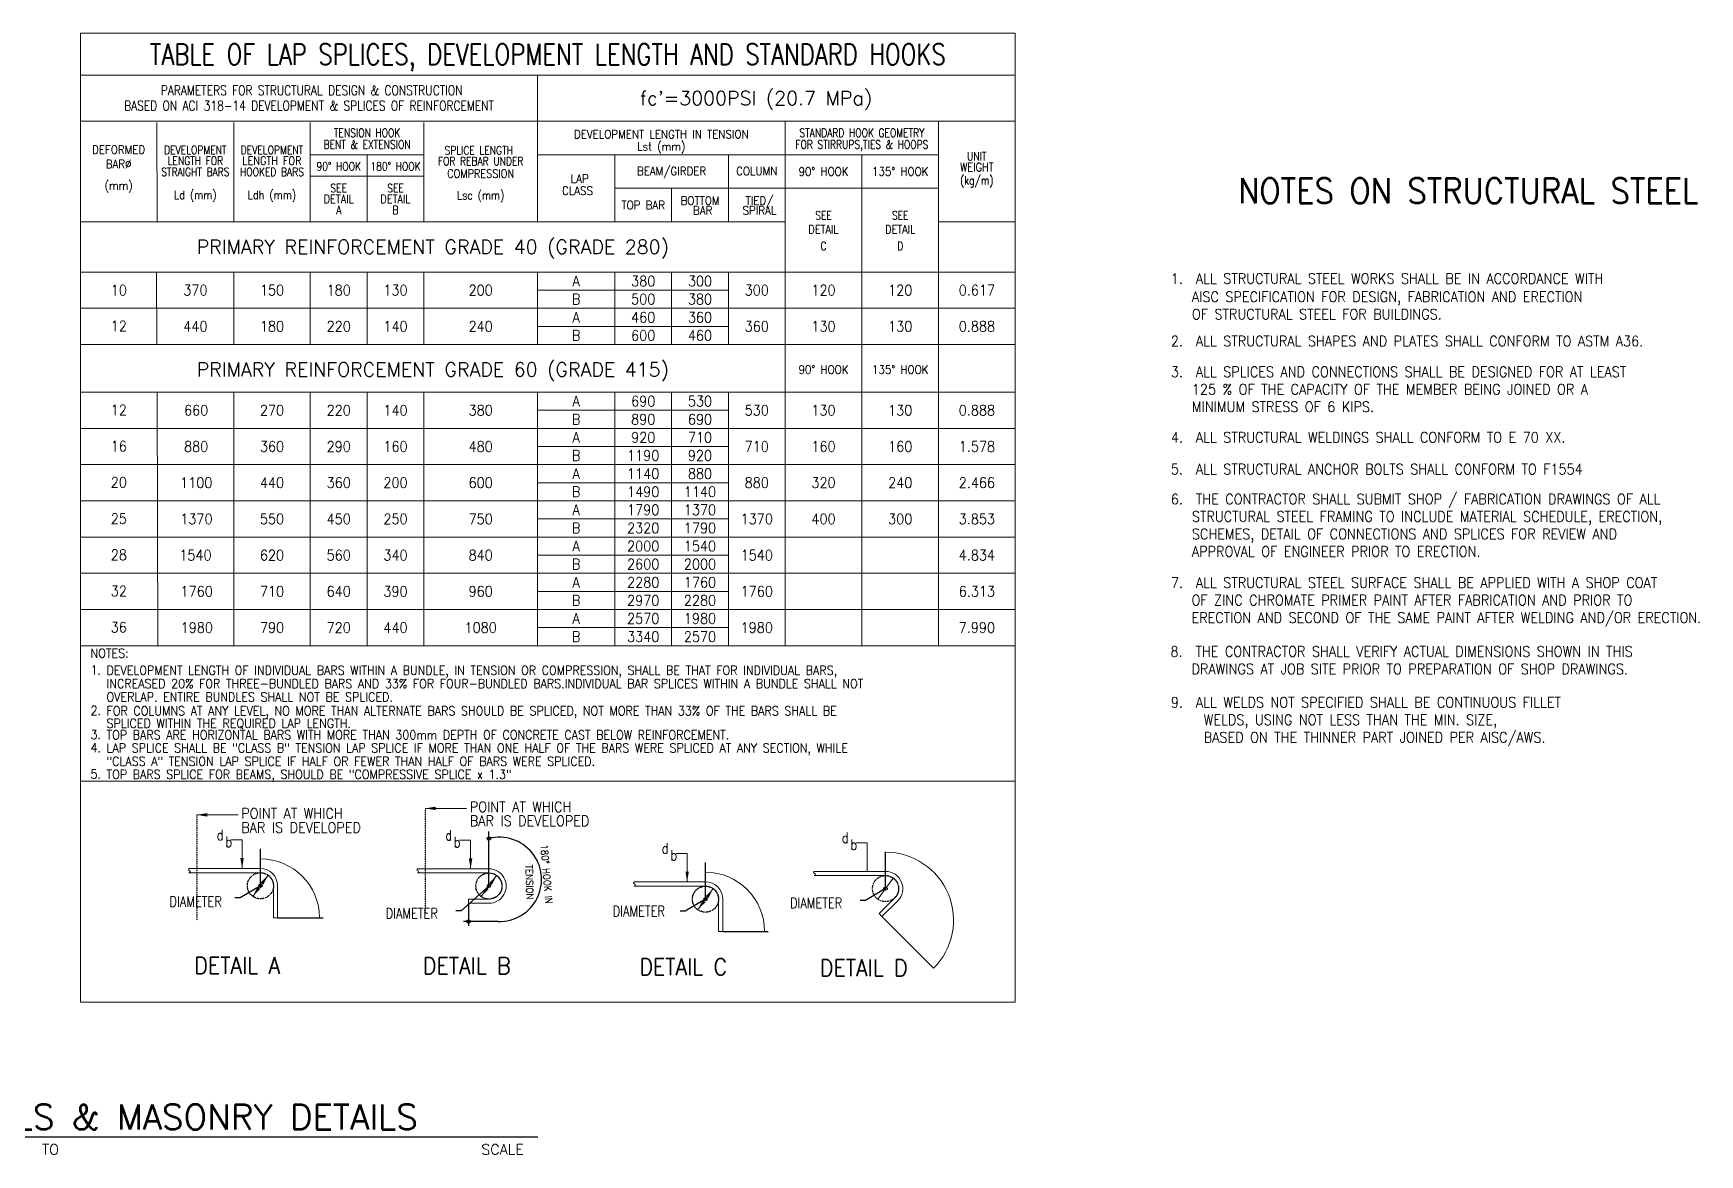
# Model space of a CAD drawing. Header units: millimetres. Extents: x 0 to 38473, y 0 to 21969.
# Drawn here: x 20781 to 36930, y 150 to 11016 of the extents above; entities that cross this region are included whole.
import ezdxf
from ezdxf.enums import TextEntityAlignment as Align

# ---------------------------------------------------------------- set-up
doc = ezdxf.new("R2010")
doc.units = ezdxf.units.MM
doc.linetypes.add('HIDDEN', pattern=[0.375, 0.25, -0.125])
for name, color, linetype in [('1R', 1, 'Continuous'), ('6M', 6, 'Continuous'), ('DIM', 8, 'Continuous'), ('TG', 3, 'Continuous'), ('title', 3, 'Continuous')]:
    doc.layers.add(name, color=color, linetype=linetype)
doc.layers.add('2Y', color=3, linetype='Continuous', lineweight=9)
doc.layers.add('ST-DIM_E', color=250, linetype='Continuous', lineweight=13)
doc.styles.add('100CL', font='romans.shx', dxfattribs={"height": 250})
doc.styles.add('240CL', font='ROMANS.shx', dxfattribs={"height": 0.6})
doc.styles.add('Dimension Text', font='simplex.shx')
doc.styles.add('ROMANS', font='romans.shx', dxfattribs={"width": 0.8})
doc.dimstyles.new('Dim100', dxfattribs={"dimtxt": 0.2, "dimasz": 0.1, "dimexe": 0.1, "dimexo": 0.1, "dimgap": 0.1, "dimtad": 1, "dimzin": 0, "dimdsep": 46, "dimtxsty": 'Dimension Text', "dimblk": 'ARCHTICK', "dimcen": 0.1, "dimdle": 0.1, "dimclrd": 1, "dimclre": 1, "dimclrt": 4, "dimadec": 0, "dimazin": 0, "dimtfac": 1, "dimtix": 1, "dimtmove": 1, "dimatfit": 3, "dimfxl": 1, "dimtolj": 1, "dimtzin": 0, "dimarcsym": 0})
doc.dimstyles.new('DIM150', dxfattribs={"dimscale": 150, "dimtxt": 2.5, "dimasz": 2.5, "dimexe": 1, "dimexo": 1, "dimgap": 1, "dimtad": 1, "dimdec": 0, "dimzin": 0, "dimdsep": 46, "dimtxsty": 'ROMANS', "dimblk": 'DIM1', "dimcen": 1, "dimclrd": 8, "dimclre": 8, "dimclrt": 3, "dimadec": 0, "dimazin": 0, "dimtfac": 1, "dimtdec": 0, "dimtofl": 0, "dimtmove": 0, "dimatfit": 3, "dimfxl": 1, "dimtolj": 1, "dimtzin": 0, "dimarcsym": 0})

# ---------------------------------------------------------------- blocks, each defined once
blk = doc.blocks.new('_ArchTick')
at = {"color": 0, "linetype": 'ByBlock', "const_width": 0.15}
blk.add_lwpolyline([(-0.5, -0.5), (0.5, 0.5)], dxfattribs=at)
blk = doc.blocks.new('*D79')
at = {"color": 1, "lineweight": -2, "transparency": 16777216}
blk.add_line((463612, -65959), (463942, -66289), dxfattribs=at)
blk.add_arc((462217, -64564), 2439, 315, 90, dxfattribs=at)
at = {"layer": 'Defpoints', "color": 0, "transparency": 16777216}
for p in [(462217, -62111), (462217, -63431), (462088, -64435), (464656, -64564), (463612, -65959)]:
    blk.add_point(p, dxfattribs=at)
at = {"color": 1, "lineweight": -2, "transparency": 16777216, "xscale": 0.1, "yscale": 0.1, "zscale": 0.1}
for p, rotation in [((462217, -62125), 179.9999999999993), ((463942, -66289), 225.0000000000259)]:
    blk.add_blockref('_ArchTick', p, dxfattribs=dict(at, rotation=rotation))
at = {"color": 4, "transparency": 16777216, "insert": (464471, -63630), "char_height": 0.2, "attachment_point": 5, "rotation": 292.5, "style": 'Dimension Text'}
blk.add_mtext('\\A1;135%%D HOOK', dxfattribs=at)
blk = doc.blocks.new('DIM1')
at = {"color": 0}
blk.add_line((-1, 0), (0.5, 0), dxfattribs=at)
at = {"color": 3}
blk.add_circle((0, 0), 0.25, dxfattribs=at)
blk = doc.blocks.new('*D80')
at = {"layer": '1R', "color": 1, "lineweight": -2, "transparency": 16777216}
blk.add_arc((439779, -64485), 2121, 0, 90, dxfattribs=at)
at = {"layer": 'Defpoints', "color": 0, "transparency": 16777216}
for p in [(439779, -62009), (439779, -63329), (441615, -63424), (440397, -64485), (443104, -64485)]:
    blk.add_point(p, dxfattribs=at)
at = {"layer": '1R', "color": 1, "lineweight": -2, "transparency": 16777216, "xscale": 0.1, "yscale": 0.1, "zscale": 0.1}
for p, rotation in [((439779, -62364), 180.0000000000019), ((441900, -64485), 270.0000000000014)]:
    blk.add_blockref('_ArchTick', p, dxfattribs=dict(at, rotation=rotation))
at = {"layer": '1R', "color": 4, "transparency": 16777216, "insert": (441279, -62985), "char_height": 0.2, "attachment_point": 5, "rotation": 315, "style": 'Dimension Text'}
blk.add_mtext('\\A1;90°HOOK IN TENSION', dxfattribs=at)
blk = doc.blocks.new('*D82')
at = {"layer": '1R', "color": 1, "lineweight": -2, "transparency": 16777216}
blk.add_arc((455754, -64966), 2121, 0, 90, dxfattribs=at)
at = {"layer": 'Defpoints', "color": 0, "transparency": 16777216}
for p in [(455754, -62490), (455754, -63811), (457591, -63906), (456372, -64966), (459079, -64966)]:
    blk.add_point(p, dxfattribs=at)
at = {"layer": '1R', "color": 1, "lineweight": -2, "transparency": 16777216, "xscale": 0.1, "yscale": 0.1, "zscale": 0.1}
for p, rotation in [((455754, -62845), 180.0000000000009), ((457875, -64966), 270)]:
    blk.add_blockref('_ArchTick', p, dxfattribs=dict(at, rotation=rotation))
at = {"layer": '1R', "color": 4, "transparency": 16777216, "insert": (457254, -63466), "char_height": 0.2, "attachment_point": 5, "rotation": 315, "style": 'Dimension Text'}
blk.add_mtext('\\A1;90%%D HOOK', dxfattribs=at)
blk = doc.blocks.new('A$Cf5b5c68e')
at = {"color": 2}
for q in [(23898.808, 7719.758), (19854.784, 4569.758)]:
    blk.add_line((19854.784, 7719.758), q, dxfattribs=at)
at = {"layer": '1R'}
for p, q in [((33780.161, -23502.225), (33780.161, -24307.962)), ((26932.361, -24029.429), (28568.587, -24029.429)), ((42907.558, -24510.902), (44543.784, -24510.902)), ((48623.143, -23979.274), (50147.045, -25503.176))]:
    blk.add_line(p, q, dxfattribs=at)
at = {"layer": '1R', "linetype": 'HIDDEN'}
for points in [[(24028.414, -20329.242), (24028.414, -24106.488)], [(32230.912, -20095.871), (32230.912, -23873.117)]]:
    blk.add_lwpolyline(points, dxfattribs=at)
at = {"layer": '1R'}
for points in [[(34516.444, -22882.767), (34516.444, -20931.137)], [(26313.946, -22873.681), (26313.946, -21553.429)], [(42289.143, -23355.154), (42289.143, -22034.901)], [(48752.343, -22975.504), (48752.343, -21655.251)]]:
    blk.add_lwpolyline(points, dxfattribs=at)
at = {"layer": '1R', "linetype": 'HIDDEN'}
for centre in [(26313.946, -22873.681), (34516.444, -22883.81), (48752.343, -22975.504), (42289.143, -23355.154)]:
    blk.add_circle(centre, 468.415, dxfattribs=at)
at = {"layer": '1R'}
for centre in [(26313.946, -22873.681), (34516.444, -22883.81), (42289.143, -23355.154), (48752.343, -22975.504)]:
    blk.add_circle(centre, 56.706, dxfattribs=at)
at = {"layer": '2Y'}
for p, q in [((19854.784, 7719.758), (53404.784, 7719.758)), ((19854.784, 7719.758), (19854.784, -14258.373)), ((19854.784, 7719.758), (19854.784, -14258.373)), ((19854.784, 7719.758), (53404.784, 7719.758)), ((19854.784, 7719.758), (19854.784, -14258.373)), ((53404.784, 7719.758), (53404.784, 6219.758)), ((53404.784, 7719.758), (53404.784, -14258.373)), ((19854.784, 6219.758), (53404.784, 6219.758)), ((53404.784, 6219.758), (19854.784, 6219.758)), ((36257.033, 952.294), (36257.033, 6219.758)), ((19854.784, 4569.758), (53404.784, 4569.758)), ((22606.776, 952.294), (22594.105, 4522.246)), ((25354.784, 952.294), (25354.784, 4522.246)), ((28104.784, 952.294), (28104.784, 4522.246)), ((32180.908, 952.294), (32180.908, 4522.246)), ((45148.029, -14258.373), (45148.029, 4569.758)), ((50654.784, -14258.373), (50654.784, 4569.758)), ((32180.908, 3363.937), (28104.784, 3363.937)), ((30142.846, 952.294), (30142.846, 3363.937)), ((36257.033, 3363.937), (45148.029, 3363.937)), ((39033.842, 952.294), (39033.842, 3363.937)), ((43109.966, 952.294), (43109.966, 3363.937)), ((50654.784, 3363.937), (45148.029, 3363.937)), ((47901.406, -14258.373), (47901.406, 3363.937)), ((28104.784, 2598.219), (32180.908, 2598.219)), ((32180.908, 952.294), (32180.908, 2158.116)), ((39033.842, 2158.116), (50654.784, 2158.116)), ((41071.904, 952.294), (41071.904, 2158.116)), ((19854.784, 952.294), (45148.029, 952.294)), ((50654.784, 952.294), (53404.784, 952.294)), ((19854.784, -847.706), (53404.784, -847.706)), ((22595.161, -3447.706), (22585.932, -847.706)), ((25354.784, -3447.706), (25354.784, -847.706)), ((28104.784, -3447.706), (28104.784, -847.706)), ((30142.846, -3447.706), (30142.846, -847.706)), ((32180.908, -3447.706), (32180.908, -847.706)), ((36257.033, -3447.706), (36257.033, -847.706)), ((39033.842, -3447.706), (39033.842, -847.706)), ((41071.904, -3447.706), (41071.904, -847.706)), ((43109.966, -3447.706), (43109.966, -847.706)), ((19854.784, -2147.706), (53404.784, -2147.706)), ((19854.784, -3447.706), (53404.784, -3447.706)), ((19854.784, -3447.706), (53404.784, -3447.706)), ((19854.784, -5158.373), (53404.784, -5158.373)), ((22635.128, -14258.373), (22602.828, -5158.373)), ((25354.784, -14258.373), (25354.784, -5158.373)), ((28104.784, -14258.373), (28104.784, -5158.373)), ((30142.846, -14258.373), (30142.846, -5158.373)), ((32180.908, -14258.373), (32180.908, -5158.373)), ((36257.033, -14258.373), (36257.033, -5158.373)), ((39033.842, -14258.373), (39033.842, -5158.373)), ((41071.904, -14258.373), (41071.904, -5158.373)), ((43109.966, -14258.373), (43109.966, -5158.373)), ((19854.784, -6458.373), (53404.784, -6458.373)), ((19854.784, -7758.373), (53404.784, -7758.373)), ((19854.784, -9058.373), (53404.784, -9058.373)), ((19854.784, -10358.373), (53404.784, -10358.373)), ((19854.784, -11658.373), (53404.784, -11658.373)), ((19854.784, -12958.373), (53404.784, -12958.373)), ((53404.784, -14258.373), (19854.784, -14258.373)), ((53404.784, -14258.373), (19854.784, -14258.373)), ((19854.784, -14258.373), (19854.784, -27049.617)), ((53404.784, -14258.373), (53404.784, -27049.617)), ((53404.784, -19114.664), (19854.784, -19114.664)), ((26313.946, -22405.267), (23747.433, -22405.267)), ((26313.946, -22255.267), (23752.87, -22255.267)), ((34516.444, -22415.396), (31949.93, -22415.396)), ((34516.444, -22265.396), (31955.368, -22265.396)), ((48752.343, -22507.09), (46185.83, -22507.09)), ((48752.343, -22357.09), (46191.267, -22357.09)), ((42289.143, -22886.74), (39722.63, -22886.74)), ((42289.143, -22736.74), (39728.067, -22736.74)), ((49083.562, -23306.723), (48517.077, -23873.208)), ((48517.077, -23873.208), (48623.143, -23979.274)), ((49189.628, -23412.789), (48623.143, -23979.274)), ((53404.784, -27049.617), (19854.784, -27049.617))]:
    blk.add_line(p, q, dxfattribs=at)
at = {"layer": '2Y', "color": 8}
for p, q in [((36257.033, -1497.706), (43109.966, -1497.706)), ((36257.033, -2797.706), (43109.966, -2797.706)), ((36257.033, -5808.373), (43109.966, -5808.373)), ((36257.033, -7108.373), (43109.966, -7108.373)), ((36257.033, -8408.373), (43109.966, -8408.373)), ((36257.033, -9708.373), (43109.966, -9708.373)), ((36257.033, -11008.373), (43109.966, -11008.373)), ((36257.033, -12308.373), (43109.966, -12308.373)), ((36257.033, -13608.373), (43109.966, -13608.373))]:
    blk.add_line(p, q, dxfattribs=at)
at = {"layer": '2Y'}
for points in [[(26782.361, -22873.681), (26782.361, -24029.429), (26932.361, -24029.429), (26932.361, -22873.681)], [(34516.444, -23352.225), (33780.161, -23352.225), (33780.161, -23502.225), (34516.444, -23502.225)], [(42757.558, -23355.154), (42757.558, -24510.902), (42907.558, -24510.902), (42907.558, -23355.154)]]:
    blk.add_lwpolyline(points, dxfattribs=at)
for centre, radius, start, end in [((23771.915, -22290.364), 39.931, 118.48515003, 245.58481406), ((23753.96, -22366.254), 39.556, 260.50196492, 87.90048749), ((26313.946, -22873.681), 618.415, 0, 90), ((26313.946, -22873.681), 468.415, 0, 90), ((31974.412, -22300.493), 39.931, 118.48515003, 245.58481406), ((31956.458, -22376.382), 39.556, 260.50196492, 87.90048749), ((34516.444, -22883.81), 618.415, 269.99996484, 90), ((34516.444, -22883.81), 468.415, 269.99995958, 90), ((46210.312, -22392.187), 39.931, 118.48515003, 245.58481406), ((46192.357, -22468.076), 39.556, 260.50196492, 87.90048749), ((48752.343, -22975.504), 618.415, 314.99996107, 90), ((48752.343, -22975.504), 468.415, 314.99996107, 90), ((39747.112, -22771.837), 39.931, 118.48515003, 245.58481406), ((39729.157, -22847.726), 39.556, 260.50196492, 87.90048749), ((42289.143, -23355.154), 618.415, 0, 90), ((42289.143, -23355.154), 468.415, 0, 90)]:
    blk.add_arc(centre, radius, start, end, dxfattribs=at)
at = {"layer": 'DIM'}
blk.add_line((34849.918, -24154.842), (33599.827, -24154.842), dxfattribs=at)
for points in [[(25588.844, -23305.272), (25400.724, -23305.272)], [(26313.246, -22872.638), (25588.844, -23305.272)], [(34515.743, -22882.767), (33513.668, -23777.679)], [(48751.643, -22974.461), (48027.241, -23407.094)], [(33513.668, -23777.679), (33325.548, -23777.679)], [(41564.041, -23786.744), (41375.921, -23786.744)], [(42288.443, -23354.111), (41564.041, -23786.744)], [(48027.241, -23407.094), (47839.121, -23407.094)], [(48027.241, -23407.094), (47839.121, -23407.094)]]:
    blk.add_lwpolyline(points, dxfattribs=at)
blk.add_arc((34892.846, -22644.125), 1511.327, 268.37234706, 104.42155852, dxfattribs=at)
at = {"layer": 'TG'}
for centre in [(34516.444, -21180.42), (33780.161, -24154.842)]:
    blk.add_circle(centre, 62.5, dxfattribs=at)
at = {"layer": 'title', "color": 2}
blk.add_line((610.203, -31881.101), (36271.861, -31881.101), dxfattribs=at)
at = {"layer": '6M', "style": '100CL', "width": 0.9}
blk.add_text('NOTES ON STRUCTURAL STEEL', height=900, dxfattribs=at).set_placement((61407.228, 1620.305))
at = {"layer": 'TG', "color": 6, "style": '100CL', "width": 0.8}
for s, height, p in [('TABLE OF LAP SPLICES, DEVELOPMENT LENGTH AND STANDARD HOOKS', 750, (36629.784, 6969.758)), (' PARAMETERS FOR STRUCTURAL DESIGN & CONSTRUCTION', 350, (28055.908, 5675.178)), ('BASED ON ACI 318-14 DEVELOPMENT & SPLICES OF REINFORCEMENT', 350, (28055.908, 5122.064))]:
    blk.add_text(s, height=height, dxfattribs=at).set_placement(p, align=Align.MIDDLE_CENTER)
at = {"layer": 'TG', "color": 6, "style": '100CL'}
for s, p in [("fc'=3000PSI (20.7 MPa)", (44101.149, 5394.758)), ('PRIMARY REINFORCEMENT GRADE 40 (GRADE 280)', (32501.406, 52.294)), ('PRIMARY REINFORCEMENT GRADE 60 (GRADE 415)', (32501.406, -4347.706))]:
    blk.add_text(s, height=500, dxfattribs=at).set_placement(p, align=Align.MIDDLE_CENTER)
at = {"layer": 'TG', "color": 4, "style": '100CL'}
for s, width, p in [('TENSION HOOK', 0.8, (30142.846, 4147.896)), ('DEVELOPMENT LENGTH IN TENSION', 0.9, (40702.531, 4099.664)), ('STANDARD HOOK GEOMETRY', 0.8, (47901.406, 4147.896)), ('DEFORMED', 0.9, (21224.444, 3544.899)), ('DEVELOPMENT', 0.8, (23978.349, 3535.219)), ('DEVELOPMENT', 0.8, (26728.349, 3535.219)), ('BENT & EXTENSION', 0.8, (30142.846, 3729.382)), ('SPLICE LENGTH', 0.8, (34150.094, 3518.616)), ('Lst (mm)', 0.9, (40702.531, 3660.395)), ('FOR STIRRUPS,TIES & HOOPS', 0.8, (47901.406, 3729.382)), ('BAR%%C', 0.9, (21224.444, 3030.333)), ('LENGTH FOR', 0.8, (23978.349, 3147.319)), ('LENGTH FOR', 0.85, (26728.349, 3147.319)), ('90%%D HOOK', 0.8, (29123.815, 2944.104)), ('180%%D HOOK', 0.8, (31161.877, 2944.104)), ('FOR REBAR UNDER', 0.8, (34218.971, 3130.716)), ('WEIGHT', 0.85, (52028.349, 2916.564)), ('UNIT', 0.8, (52028.349, 3304.464)), ('(mm)', 0.9, (21224.444, 2257.985)), ('STRAIGHT BARS', 0.8, (23978.349, 2746.827)), ('HOOKED BARS', 0.8, (26728.349, 2746.827)), ('COMPRESSION', 0.85, (34218.971, 2685.017)), ('LAP ', 0.9, (37866.08, 2503.428)), ('BEAM/GIRDER', 0.9, (41071.904, 2774.891)), ('COLUMN', 0.9, (44128.998, 2774.891)), ('90%%D HOOK', 0.9, (46524.718, 2761.026)), ('135%%D HOOK', 0.9, (49278.095, 2761.026)), ('(kg/m)', 0.8, (52028.349, 2442.214)), ('Ld (mm)', 0.85, (23978.349, 1920.62)), ('Ldh (mm)', 0.85, (26728.349, 1920.62)), ('DETAIL', 0.85, (29123.815, 1775.257)), ('SEE', 0.8, (29123.815, 2163.157)), ('DETAIL', 0.85, (31161.877, 1775.257)), ('SEE', 0.8, (31161.877, 2163.157)), ('Lsc (mm)', 0.85, (34218.971, 1908.205)), ('CLASS', 0.9, (37695.194, 2069.145)), ('BOTTOM ', 0.9, (42187.274, 1713.37)), ('TIED/', 0.9, (44225.337, 1713.37)), ('A', 0.8, (29123.815, 1374.765)), ('B', 0.8, (31161.877, 1374.765)), ('TOP BAR', 0.9, (40052.873, 1555.205)), ('BAR', 0.9, (42187.274, 1364.05)), ('SPIRAL', 0.9, (44225.337, 1364.05)), ('SEE', 0.8, (46524.718, 1185.817)), ('SEE', 0.8, (49278.095, 1185.817)), ('DETAIL', 0.85, (46524.718, 680.39)), ('DETAIL', 0.85, (49278.095, 680.39)), ('C', 0.8, (46524.718, 86.816)), ('D', 0.8, (49278.095, 86.816)), ('90%%D HOOK', 0.9, (46524.718, -4347.706)), ('135%%D HOOK', 0.9, (49278.095, -4347.706))]:
    blk.add_text(s, height=300, dxfattribs=dict(at, width=width)).set_placement(p, align=Align.MIDDLE_CENTER)
at = {"layer": 'TG', "style": '100CL', "width": 0.9}
for s, p in [('A', (37645.437, -1172.706)), ('380', (40052.873, -1172.706)), ('300', (42090.935, -1172.706)), ('10', (21231.113, -1497.706)), ('370', (23981.113, -1497.706)), ('150', (26729.784, -1497.706)), ('180', (29123.815, -1497.706)), ('130', (31161.877, -1497.706)), ('200', (34218.971, -1497.706)), ('B', (37645.437, -1822.706)), ('500', (40052.873, -1822.706)), ('380', (42090.935, -1822.706)), ('300', (44128.998, -1497.706)), ('120', (46524.718, -1497.706)), ('120', (49278.095, -1497.706)), ('0.617', (52029.784, -1497.706)), ('A', (37645.437, -2472.706)), ('460', (40052.873, -2472.706)), ('360', (42090.935, -2472.706)), ('12', (21231.113, -2785.169)), ('440', (23981.113, -2797.706)), ('180', (26729.784, -2797.706)), ('220', (29123.815, -2797.706)), ('140', (31161.877, -2797.706)), ('240', (34218.971, -2797.706)), ('B', (37645.437, -3122.706)), ('600', (40052.873, -3122.706)), ('460', (42090.935, -3122.706)), ('360', (44128.998, -2797.706)), ('130', (46524.718, -2797.706)), ('130', (49278.095, -2797.706)), ('0.888', (52029.784, -2797.706)), ('A', (37645.437, -5483.373)), ('690', (40052.873, -5483.373)), ('530', (42090.935, -5483.373)), ('12', (21231.113, -5795.837)), ('660', (24007.237, -5808.373)), ('270', (26729.784, -5808.373)), ('220', (29123.815, -5808.373)), ('140', (31161.877, -5808.373)), ('380', (34218.971, -5808.373)), ('B', (37645.437, -6133.373)), ('890', (40052.873, -6133.373)), ('690', (42090.935, -6133.373)), ('530', (44128.998, -5808.373)), ('130', (46524.718, -5808.373)), ('130', (49278.095, -5808.373)), ('0.888', (52029.784, -5808.373)), ('16', (21231.113, -7095.837)), ('880', (24007.237, -7108.373)), ('360', (26729.784, -7108.373)), ('290', (29123.815, -7108.373)), ('160', (31161.877, -7108.373)), ('480', (34218.971, -7108.373)), ('A', (37645.437, -6783.373)), ('920', (40052.873, -6783.373)), ('710', (42090.935, -6783.373)), ('710', (44128.998, -7108.373)), ('160', (46524.718, -7108.373)), ('160', (49278.095, -7108.373)), ('1.578', (52029.784, -7108.373)), ('B', (37645.437, -7433.373)), ('1190', (40052.873, -7433.373)), ('920', (42090.935, -7433.373)), ('20', (21231.113, -8395.837)), ('1100', (24011.851, -8408.373)), ('440', (26729.784, -8408.373)), ('360', (29123.815, -8408.373)), ('200', (31161.877, -8408.373)), ('600', (34218.971, -8408.373)), ('A', (37645.437, -8083.373)), ('1140', (40052.873, -8083.373)), ('880', (42090.935, -8083.373)), ('880', (44128.998, -8408.373)), ('320', (46524.718, -8408.373)), ('240', (49278.095, -8408.373)), ('2.466', (52029.784, -8408.373)), ('B', (37645.437, -8733.373)), ('1490', (40052.873, -8733.373)), ('1140', (42090.935, -8733.373)), ('25', (21231.113, -9695.837)), ('1370', (24016.466, -9708.373)), ('550', (26729.784, -9708.373)), ('450', (29123.815, -9708.373)), ('250', (31161.877, -9708.373)), ('750', (34218.971, -9708.373)), ('A', (37645.437, -9383.373)), ('1790', (40052.873, -9383.373)), ('1370', (42090.935, -9383.373)), ('1370', (44128.998, -9708.373)), ('400', (46524.718, -9708.373)), ('300', (49278.095, -9708.373)), ('3.853', (52029.784, -9708.373)), ('B', (37645.437, -10033.373)), ('2320', (40052.873, -10033.373)), ('1790', (42090.935, -10033.373)), ('A', (37645.437, -10683.373)), ('2000', (40052.873, -10683.373)), ('1540', (42090.935, -10683.373)), ('28', (21231.113, -10995.837)), ('1540', (23981.113, -11008.373)), ('620', (26729.784, -11008.373)), ('560', (29123.815, -11008.373)), ('340', (31161.877, -11008.373)), ('840', (34218.971, -11008.373)), ('B', (37645.437, -11333.373)), ('2600', (40052.873, -11333.373)), ('2000', (42090.935, -11333.373)), ('1540', (44128.998, -11008.373)), ('4.834', (52029.784, -11008.373)), ('A', (37645.437, -11983.373)), ('2280', (40052.873, -11983.373)), ('1760', (42090.935, -11983.373)), ('32', (21231.113, -12295.837)), ('1760', (24025.695, -12308.373)), ('710', (26729.784, -12308.373)), ('640', (29123.815, -12308.373)), ('390', (31161.877, -12308.373)), ('960', (34218.971, -12308.373)), ('B', (37645.437, -12633.373)), ('2970', (40052.873, -12633.373)), ('2280', (42090.935, -12633.373)), ('1760', (44128.998, -12308.373)), ('6.313', (52029.784, -12308.373)), ('A', (37645.437, -13283.373)), ('2570', (40052.873, -13283.373)), ('1980', (42090.935, -13283.373)), ('36', (21231.113, -13595.837)), ('1980', (24030.309, -13608.373)), ('790', (26729.784, -13608.373)), ('720', (29123.815, -13608.373)), ('440', (31161.877, -13608.373)), ('1080', (34218.971, -13608.373)), ('B', (37645.437, -13933.373)), ('3340', (40052.873, -13933.373)), ('2570', (42090.935, -13933.373)), ('1980', (44128.998, -13608.373)), ('7.990', (52029.784, -13608.373))]:
    blk.add_text(s, height=375, dxfattribs=at).set_placement(p, align=Align.MIDDLE_CENTER)
at = {"layer": 'TG', "width": 0.9}
for s, height, style, p in [('1.  ALL STRUCTURAL STEEL WORKS SHALL BE IN ACCORDANCE WITH', 375, 'ROMANS', (58992.379, -1269.755)), ('   AISC SPECIFICATION FOR DESIGN, FABRICATION AND ERECTION', 375, 'ROMANS', (58992.379, -1922.143)), ('   OF STRUCTURAL STEEL FOR BUILDINGS.', 375, 'ROMANS', (58992.379, -2549.351)), ('1.', 325, '100CL', (20217.366, -15290.432)), ('2.', 325, '100CL', (20217.366, -16747.015)), ('3.', 325, '100CL', (20217.366, -17609.172)), ('4.', 325, '100CL', (20217.366, -18078.948)), ('5.', 325, '100CL', (20217.366, -19028.507)), ('POINT AT WHICH', 375, 'ROMANS', (25624.919, -20464.021)), ('POINT AT WHICH', 375, 'ROMANS', (33827.416, -20230.649)), ('BAR IS DEVELOPED', 375, 'ROMANS', (25624.919, -20972.344)), ('BAR IS DEVELOPED', 375, 'ROMANS', (33827.416, -20729.472))]:
    blk.add_text(s, height=height, dxfattribs=dict(at, style=style)).set_placement(p)
at = {"layer": 'TG', "color": 3, "style": '100CL', "width": 0.9}
for s, p in [('2.  ALL STRUCTURAL SHAPES AND PLATES SHALL CONFORM TO ASTM A36.', (58992.379, -3512.638)), ('3.  ALL SPLICES AND CONNECTIONS SHALL BE DESIGNED FOR AT LEAST', (58992.379, -4615.368)), ('   125 % OF THE CAPACITY OF THE MEMBER BEING JOINED OR A', (58992.379, -5242.576)), ('   MINIMUM STRESS OF 6 KIPS.', (58992.379, -5869.784)), ('4.  ALL STRUCTURAL WELDINGS SHALL CONFORM TO E 70 XX.', (58992.379, -6966.483)), ('5.  ALL STRUCTURAL ANCHOR BOLTS SHALL CONFORM TO F1554', (58992.379, -8110.216)), ('6.  THE CONTRACTOR SHALL SUBMIT SHOP / FABRICATION DRAWINGS OF ALL', (58992.379, -9183.398)), ('   STRUCTURAL STEEL FRAMING TO INCLUDE MATERIAL SCHEDULE, ERECTION, ', (58992.379, -9810.606)), ('   SCHEMES, DETAIL OF CONNECTIONS AND SPLICES FOR REVIEW AND ', (58992.379, -10437.814)), ('   APPROVAL OF ENGINEER PRIOR TO ERECTION.', (58992.379, -11065.022)), ('7.  ALL STRUCTURAL STEEL SURFACE SHALL BE APPLIED WITH A SHOP COAT', (58992.379, -12185.239)), ('   OF ZINC CHROMATE PRIMER PAINT AFTER FABRICATION AND PRIOR TO', (58978.261, -12812.447)), ('   ERECTION AND SECOND OF THE SAME PAINT AFTER WELDING AND/OR ERECTION.', (58978.261, -13439.655)), ('8.  THE CONTRACTOR SHALL VERIFY ACTUAL DIMENSIONS SHOWN IN THIS', (58978.261, -14653.941)), ('   DRAWINGS AT JOB SITE PRIOR TO PREPARATION OF SHOP DRAWINGS.', (58978.261, -15280.941)), ('9.  ALL WELDS NOT SPECIFIED SHALL BE CONTINUOUS FILLET', (58992.379, -16479.241)), ('WELDS, USING NOT LESS THAN THE MIN. SIZE,', (60171.974, -17106.241)), ('BASED ON THE THINNER PART JOINED PER AISC/AWS.', (60171.974, -17733.241))]:
    blk.add_text(s, height=375, dxfattribs=at).set_placement(p)
at = {"layer": 'TG', "color": 4, "style": '100CL', "width": 0.9}
blk.add_text('NOTES:', height=325, dxfattribs=at).set_placement((20217.366, -14690.432))
at = {"layer": 'TG', "style": '100CL', "width": 0.9}
for s, p in [('DEVELOPMENT LENGTH OF INDIVIDUAL BARS WITHIN A BUNDLE, IN TENSION OR COMPRESSION, SHALL BE THAT FOR INDIVIDUAL BARS,', (20788.323, -15398.765)), ('INCREASED 20%%% FOR THREE-BUNDLED BARS AND 33%%% FOR FOUR-BUNDLED BARS.INDIVIDUAL BAR SPLICES WITHIN A BUNDLE SHALL NOT ', (20788.323, -15878.765)), ('OVERLAP. ENTIRE BUNDLES SHALL NOT BE SPLICED.', (20788.323, -16358.765)), ('FOR COLUMNS AT ANY LEVEL, NO MORE THAN ALTERNATE BARS SHOULD BE SPLICED, NOT MORE THAN 33%%% OF THE BARS SHALL BE', (20788.323, -16855.348)), ('TOP BARS ARE HORIZONTAL BARS WITH MORE THAN 300mm DEPTH OF CONCRETE CAST BELOW REINFORCEMENT.', (20788.323, -17717.505)), ('SPLICED WITHIN THE REQUIRED LAP LENGTH.', (20788.323, -17305.995)), ('LAP SPLICE SHALL BE "CLASS B" TENSION LAP SPLICE IF MORE THAN ONE HALF OF THE BARS WERE SPLICED AT ANY SECTION, WHILE', (20788.323, -18187.281)), ('"CLASS A" TENSION LAP SPLICE IF HALF OR FEWER THAN HALF OF BARS WERE SPLICED.', (20788.323, -18667.589)), ('TOP BARS SPLICE FOR BEAMS, SHOULD BE "COMPRESSIVE SPLICE x 1.3"', (20788.323, -19136.84))]:
    blk.add_text(s, height=325, dxfattribs=at).set_placement(p, align=Align.BOTTOM_LEFT)
at = {"layer": 'TG', "style": 'ROMANS', "width": 0.9}
for s, rotation, p in [('180° HOOK IN', 274.76055802, (36369.617, -21403.873)), ('TENSION', 271.58181155, (35831.31, -22121.76))]:
    blk.add_text(s, height=250, rotation=rotation, dxfattribs=at).set_placement(p)
at = {"layer": 'TG', "char_height": 375, "attachment_point": 1, "style": 'ROMANS'}
for s, insert in [('d', (24745.495, -20863.556)), ('d', (32947.993, -20873.685)), ('b', (25053.76, -21109.395)), ('b', (33256.257, -21119.524)), ('d', (40720.693, -21345.029)), ('d', (47183.893, -20965.379)), ('b', (47492.157, -21211.217)), ('b', (41028.957, -21590.868)), ('DIAMETER', (23050.049, -23253.227)), ('DIAMETER', (45319.646, -23305.054)), ('DIAMETER', (30806.073, -23675.639)), ('DIAMETER', (38956.807, -23597.699))]:
    blk.add_mtext_dynamic_manual_height_columns(s, width=3820.81752, gutter_width=625, heights=[0], dxfattribs=dict(at, insert=insert))
at = {"layer": 'title', "color": 6, "style": 'ROMANS', "width": 0.9}
for s, p in [('DETAIL A', (23943.436, -26034.764)), ('DETAIL B', (32145.933, -26044.893)), ('DETAIL C', (39918.633, -26081.09)), ('DETAIL D', (46395.833, -26122.854))]:
    blk.add_text(s, height=600, dxfattribs=at).set_placement(p)
at = {"layer": 'title', "color": 6, "style": '240CL'}
blk.add_text('MISCELLANEOUS DETAILS & MASONRY DETAILS', height=900, dxfattribs=at).set_placement((4112.081, -31619.202))
at = {"layer": 'title', "color": 2, "style": '100CL'}
blk.add_text('TO', height=375, dxfattribs=at).set_placement((18473.334, -32523.9))
blk.add_text('SCALE', height=375, dxfattribs=at).set_placement((35768.972, -32523.9), align=Align.RIGHT)
dim = blk.add_angular_dim_2l(base=(51191.446, -24108.474), line1=((48623.143, -23979.274), (50147.045, -25503.176)), line2=((48752.343, -22975.504), (48752.343, -21655.251)), text='135%%D HOOK', dimstyle='Dim100')
dim.commit()
dim.dimension.update_dxf_attribs({"geometry": '*D79', "text_midpoint": (51005.965, -23174.994), "insert": (-413464.749, 40455.382)})
at = {"layer": '1R'}
for base, line1, line2, text, picture, middle in [((28150.721, -22968.966), ((26932.361, -24029.429), (29639.396, -24029.429)), ((26313.946, -22873.681), (26313.946, -21553.429)), '<>HOOK IN TENSION', '*D80', (27813.808, -22529.567)), ((44125.919, -23450.439), ((42907.558, -24510.902), (45614.593, -24510.902)), ((42289.143, -23355.154), (42289.143, -22034.901)), '90%%D HOOK', '*D82', (43789.005, -23011.04))]:
    dim = blk.add_angular_dim_2l(base=base, line1=line1, line2=line2, text=text, dimstyle='Dim100', dxfattribs=at)
    dim.commit()
    dim.dimension.update_dxf_attribs({"geometry": picture, "text_midpoint": middle, "insert": (-413464.749, 40455.382)})
for points in [[(24028.414, -20329.242), (25508.891, -20329.242)], [(32230.912, -20095.871), (33711.389, -20095.871)]]:
    blk.add_leader(points, dimstyle='DIM150', override={"dimgap": 1, "dimtad": 0})
at = {"layer": 'DIM'}
for points, dimstyle, override in [([(25654.626, -22255.267), (25654.626, -21228.513), (25255.623, -21228.513)], 'DIM150', {"dimgap": 1, "dimtad": 0}), ([(33857.123, -22265.396), (33857.123, -21238.642), (33458.12, -21238.642)], 'DIM150', {"dimtad": 0}), ([(48093.023, -22357.09), (48093.023, -21330.336), (47694.02, -21330.336)], 'Dim100', {"dimgap": 1, "dimtad": 0}), ([(41629.823, -22736.74), (41629.823, -21709.986), (41230.82, -21709.986)], 'DIM150', {"dimtad": 0}), ([(26588.155, -22493.916), (26039.738, -23253.447)], 'DIM150', {"dimtad": 0}), ([(26039.738, -23253.447), (26588.155, -22493.916)], 'DIM150', {"dimtad": 0}), ([(34790.653, -22504.045), (34242.235, -23263.576)], 'DIM150', {"dimtad": 0}), ([(34242.235, -23263.576), (34790.653, -22504.045)], 'DIM150', {"dimtad": 0}), ([(49026.552, -22595.739), (48478.135, -23355.269)], 'Dim100', {"dimtad": 0}), ([(48478.135, -23355.269), (49026.552, -22595.739)], 'Dim100', {"dimtad": 0}), ([(42563.352, -22975.389), (42014.935, -23734.919)], 'DIM150', {"dimtad": 0}), ([(42014.935, -23734.919), (42563.352, -22975.389)], 'DIM150', {"dimtad": 0})]:
    blk.add_leader(points, dimstyle=dimstyle, override=override, dxfattribs=at)

msp = doc.modelspace()

# ---------------------------------------------------------------- block references
at = {"layer": 'ST-DIM_E', "xscale": 0.2700000000000001, "yscale": 0.2700000000000001, "zscale": 0.2700000000000001}
msp.add_blockref('A$Cf5b5c68e', (15877, 8932), dxfattribs=at)

doc.saveas('drawing.dxf')
